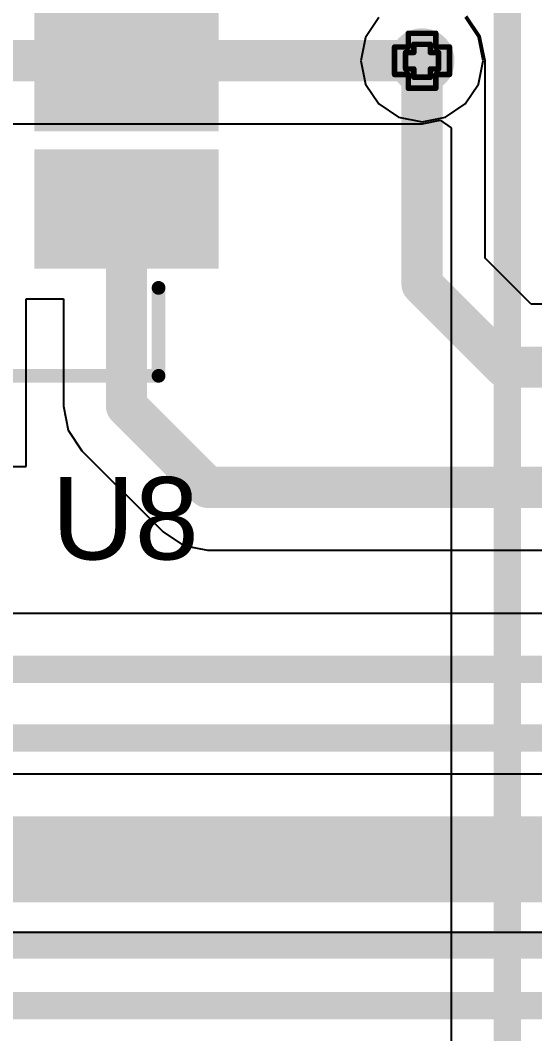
# Model space of a CAD drawing. Header units: inches. Extents: x 0 to 198, y 0 to 199.
# Drawn here: x 3.9136 to 4.1008, y 1.7324 to 2.1012 of the extents above; entities that cross this region are included whole.
import ezdxf

# ---------------------------------------------------------------- set-up
doc = ezdxf.new("R2010")
doc.units = ezdxf.units.IN
doc.header["$MEASUREMENT"] = 0
for name, color, linetype in [('Bottom Layer', 5, 'Continuous'), ('Drill Drawing', 1, 'Continuous'), ('Layer 1', 16, 'Continuous'), ('Layer 2', 76, 'Continuous'), ('Top Layer', 1, 'Continuous'), ('Top Overlay', 2, 'Continuous'), ('Top Paste', 8, 'Continuous'), ('Top Solder', 216, 'Continuous'), ('Via Holes', 16, 'Continuous')]:
    doc.layers.add(name, color=color, linetype=linetype)
doc.styles.add('Arial', font='', dxfattribs={"height": 0.2})
doc.styles.get('Arial').set_extended_font_data('Arial')

# ---------------------------------------------------------------- blocks, each defined once
blk = doc.blocks.new('41_SMD_UFL_M______47')
at = {"layer": 'Top Layer'}
for points in [[(0.31496, -0.23268), (0.37402, -0.23268), (0.37402, -0.26811), (0.31496, -0.26811)], [(0.31496, -0.28268), (0.37402, -0.28268), (0.37402, -0.31811), (0.31496, -0.31811)]]:
    blk.add_hatch(color=1, dxfattribs=at).paths.add_polyline_path(points)
at = {"layer": 'Top Paste'}
for points in [[(0.31496, -0.23268), (0.37402, -0.23268), (0.37402, -0.26811), (0.31496, -0.26811)], [(0.31496, -0.28268), (0.37402, -0.28268), (0.37402, -0.31811), (0.31496, -0.31811)]]:
    blk.add_hatch(color=8, dxfattribs=at).paths.add_polyline_path(points)
at = {"layer": 'Top Solder'}
for points in [[(0.31096, -0.22868), (0.37802, -0.22868), (0.37802, -0.27211), (0.31096, -0.27211)], [(0.31096, -0.27868), (0.37802, -0.27868), (0.37802, -0.32211), (0.31096, -0.32211)]]:
    blk.add_hatch(color=216, dxfattribs=at).paths.add_polyline_path(points)
at = {"layer": 'Top Overlay'}
for points in [[(0.35616, -0.36108, 0.005, 0.005, 0), (0.35616, -0.32908, 0.005, 0.005, 0)], [(0.30124, -0.36108, 0.005, 0.005, 0), (0.35616, -0.36108, 0.005, 0.005, 0)]]:
    blk.add_lwpolyline(points, format="xyseb", dxfattribs=at)
for points in [[(0.35491, -0.32908, 0.0025, 0.0025, 1), (0.35741, -0.32908, 0.0025, 0.0025, 1)], [(0.35491, -0.36108, 0.0025, 0.0025, 1), (0.35741, -0.36108, 0.0025, 0.0025, 1)], [(0.35491, -0.36108, 0.0025, 0.0025, 1), (0.35741, -0.36108, 0.0025, 0.0025, 1)]]:
    blk.add_lwpolyline(points, format="xyseb", close=True, dxfattribs=at)

msp = doc.modelspace()

# ---------------------------------------------------------------- hatches: boundary and pattern name
at = {"layer": 'Bottom Layer'}
h = msp.add_hatch(color=5, dxfattribs=at)
edge = h.paths.add_edge_path()
edge.add_arc((4.05983, 2.08651), 0.01181, 0, 360)
at = {"layer": 'Layer 1'}
h = msp.add_hatch(color=16, dxfattribs=at)
edge = h.paths.add_edge_path()
edge.add_arc((4.05983, 2.08651), 0.01181, 0, 360)
at = {"layer": 'Layer 2'}
h = msp.add_hatch(color=76, dxfattribs=at)
edge = h.paths.add_edge_path()
edge.add_arc((4.05983, 2.08651), 0.01181, 0, 360)
at = {"layer": 'Top Layer'}
h = msp.add_hatch(color=1, dxfattribs=at)
edge = h.paths.add_edge_path()
edge.add_arc((4.05983, 2.08651), 0.01181, 0, 360)
at = {"layer": 'Via Holes'}
h = msp.add_hatch(color=7, dxfattribs=at)
edge = h.paths.add_edge_path()
edge.add_arc((4.05983, 2.08651), 0.00591, 0, 360)

# ---------------------------------------------------------------- linework, layer by layer
at = {"layer": 'Bottom Layer'}
for p, q in [((3.90762, 2.06357), (4.05983, 2.06357)), ((4.05983, 2.06357), (4.06645, 2.06489)), ((4.06645, 2.06489), (4.07045, 2.06211)), ((4.07045, 2.06211), (4.07045, 1.24289))]:
    msp.add_line(p, q, dxfattribs=at)
for points in [[(4.09084, 1.24289, 0.01, 0.01, 0), (4.09084, 2.18214, 0.01, 0.01, 0)], [(3.24086, 2.08651, 0.015, 0.015, 0), (4.05983, 2.08651, 0.015, 0.015, 0)]]:
    msp.add_lwpolyline(points, format="xyseb", dxfattribs=at)
msp.add_lwpolyline([(4.05608, 2.08651, 0.0075, 0.0075, 1), (4.06358, 2.08651, 0.0075, 0.0075, 1)], format="xyseb", close=True, dxfattribs=at)
at = {"layer": 'Drill Drawing'}
for points in [[(4.05483, 2.09151, 0.002, 0.002, 0), (4.05483, 2.09651, 0.002, 0.002, 0)], [(4.05483, 2.09651, 0.002, 0.002, 0), (4.06483, 2.09651, 0.002, 0.002, 0)], [(4.06483, 2.09151, 0.002, 0.002, 0), (4.06483, 2.09651, 0.002, 0.002, 0)], [(4.04983, 2.08151, 0.002, 0.002, 0), (4.04983, 2.09151, 0.002, 0.002, 0)], [(4.04983, 2.09151, 0.002, 0.002, 0), (4.05483, 2.09151, 0.002, 0.002, 0)], [(4.05683, 2.08951, 0.002, 0.002, 0), (4.05683, 2.09251, 0.002, 0.002, 0)], [(4.05683, 2.09251, 0.002, 0.002, 0), (4.06283, 2.09251, 0.002, 0.002, 0)], [(4.06283, 2.08951, 0.002, 0.002, 0), (4.06283, 2.09251, 0.002, 0.002, 0)], [(4.06483, 2.09151, 0.002, 0.002, 0), (4.06983, 2.09151, 0.002, 0.002, 0)], [(4.06983, 2.08151, 0.002, 0.002, 0), (4.06983, 2.09151, 0.002, 0.002, 0)], [(4.05383, 2.08351, 0.002, 0.002, 0), (4.05383, 2.08951, 0.002, 0.002, 0)], [(4.05383, 2.08951, 0.002, 0.002, 0), (4.05683, 2.08951, 0.002, 0.002, 0)], [(4.06283, 2.08951, 0.002, 0.002, 0), (4.06583, 2.08951, 0.002, 0.002, 0)], [(4.06583, 2.08351, 0.002, 0.002, 0), (4.06583, 2.08951, 0.002, 0.002, 0)], [(4.05383, 2.08351, 0.002, 0.002, 0), (4.05683, 2.08351, 0.002, 0.002, 0)], [(4.05683, 2.08051, 0.002, 0.002, 0), (4.05683, 2.08351, 0.002, 0.002, 0)], [(4.06283, 2.08351, 0.002, 0.002, 0), (4.06583, 2.08351, 0.002, 0.002, 0)], [(4.06283, 2.08051, 0.002, 0.002, 0), (4.06283, 2.08351, 0.002, 0.002, 0)], [(4.04983, 2.08151, 0.002, 0.002, 0), (4.05483, 2.08151, 0.002, 0.002, 0)], [(4.05483, 2.07651, 0.002, 0.002, 0), (4.05483, 2.08151, 0.002, 0.002, 0)], [(4.05683, 2.08051, 0.002, 0.002, 0), (4.06283, 2.08051, 0.002, 0.002, 0)], [(4.06483, 2.08151, 0.002, 0.002, 0), (4.06983, 2.08151, 0.002, 0.002, 0)], [(4.06483, 2.07651, 0.002, 0.002, 0), (4.06483, 2.08151, 0.002, 0.002, 0)], [(4.05483, 2.07651, 0.002, 0.002, 0), (4.06483, 2.07651, 0.002, 0.002, 0)]]:
    msp.add_lwpolyline(points, format="xyseb", dxfattribs=at)
for points in [[(4.05433, 2.09651, 0.001, 0.001, 1), (4.05533, 2.09651, 0.001, 0.001, 1)], [(4.05433, 2.09651, 0.001, 0.001, 1), (4.05533, 2.09651, 0.001, 0.001, 1)], [(4.06433, 2.09651, 0.001, 0.001, 1), (4.06533, 2.09651, 0.001, 0.001, 1)], [(4.06433, 2.09651, 0.001, 0.001, 1), (4.06533, 2.09651, 0.001, 0.001, 1)], [(4.04933, 2.09151, 0.001, 0.001, 1), (4.05033, 2.09151, 0.001, 0.001, 1)], [(4.04933, 2.09151, 0.001, 0.001, 1), (4.05033, 2.09151, 0.001, 0.001, 1)], [(4.05433, 2.09151, 0.001, 0.001, 1), (4.05533, 2.09151, 0.001, 0.001, 1)], [(4.05433, 2.09151, 0.001, 0.001, 1), (4.05533, 2.09151, 0.001, 0.001, 1)], [(4.05633, 2.09251, 0.001, 0.001, 1), (4.05733, 2.09251, 0.001, 0.001, 1)], [(4.05633, 2.09251, 0.001, 0.001, 1), (4.05733, 2.09251, 0.001, 0.001, 1)], [(4.06233, 2.09251, 0.001, 0.001, 1), (4.06333, 2.09251, 0.001, 0.001, 1)], [(4.06233, 2.09251, 0.001, 0.001, 1), (4.06333, 2.09251, 0.001, 0.001, 1)], [(4.06433, 2.09151, 0.001, 0.001, 1), (4.06533, 2.09151, 0.001, 0.001, 1)], [(4.06433, 2.09151, 0.001, 0.001, 1), (4.06533, 2.09151, 0.001, 0.001, 1)], [(4.06933, 2.09151, 0.001, 0.001, 1), (4.07033, 2.09151, 0.001, 0.001, 1)], [(4.06933, 2.09151, 0.001, 0.001, 1), (4.07033, 2.09151, 0.001, 0.001, 1)], [(4.05333, 2.08951, 0.001, 0.001, 1), (4.05433, 2.08951, 0.001, 0.001, 1)], [(4.05333, 2.08951, 0.001, 0.001, 1), (4.05433, 2.08951, 0.001, 0.001, 1)], [(4.05633, 2.08951, 0.001, 0.001, 1), (4.05733, 2.08951, 0.001, 0.001, 1)], [(4.05633, 2.08951, 0.001, 0.001, 1), (4.05733, 2.08951, 0.001, 0.001, 1)], [(4.06233, 2.08951, 0.001, 0.001, 1), (4.06333, 2.08951, 0.001, 0.001, 1)], [(4.06233, 2.08951, 0.001, 0.001, 1), (4.06333, 2.08951, 0.001, 0.001, 1)], [(4.06533, 2.08951, 0.001, 0.001, 1), (4.06633, 2.08951, 0.001, 0.001, 1)], [(4.06533, 2.08951, 0.001, 0.001, 1), (4.06633, 2.08951, 0.001, 0.001, 1)], [(4.05333, 2.08351, 0.001, 0.001, 1), (4.05433, 2.08351, 0.001, 0.001, 1)], [(4.05333, 2.08351, 0.001, 0.001, 1), (4.05433, 2.08351, 0.001, 0.001, 1)], [(4.05633, 2.08351, 0.001, 0.001, 1), (4.05733, 2.08351, 0.001, 0.001, 1)], [(4.05633, 2.08351, 0.001, 0.001, 1), (4.05733, 2.08351, 0.001, 0.001, 1)], [(4.06233, 2.08351, 0.001, 0.001, 1), (4.06333, 2.08351, 0.001, 0.001, 1)], [(4.06233, 2.08351, 0.001, 0.001, 1), (4.06333, 2.08351, 0.001, 0.001, 1)], [(4.06533, 2.08351, 0.001, 0.001, 1), (4.06633, 2.08351, 0.001, 0.001, 1)], [(4.06533, 2.08351, 0.001, 0.001, 1), (4.06633, 2.08351, 0.001, 0.001, 1)], [(4.04933, 2.08151, 0.001, 0.001, 1), (4.05033, 2.08151, 0.001, 0.001, 1)], [(4.04933, 2.08151, 0.001, 0.001, 1), (4.05033, 2.08151, 0.001, 0.001, 1)], [(4.05433, 2.08151, 0.001, 0.001, 1), (4.05533, 2.08151, 0.001, 0.001, 1)], [(4.05433, 2.08151, 0.001, 0.001, 1), (4.05533, 2.08151, 0.001, 0.001, 1)], [(4.05633, 2.08051, 0.001, 0.001, 1), (4.05733, 2.08051, 0.001, 0.001, 1)], [(4.05633, 2.08051, 0.001, 0.001, 1), (4.05733, 2.08051, 0.001, 0.001, 1)], [(4.06233, 2.08051, 0.001, 0.001, 1), (4.06333, 2.08051, 0.001, 0.001, 1)], [(4.06233, 2.08051, 0.001, 0.001, 1), (4.06333, 2.08051, 0.001, 0.001, 1)], [(4.06433, 2.08151, 0.001, 0.001, 1), (4.06533, 2.08151, 0.001, 0.001, 1)], [(4.06433, 2.08151, 0.001, 0.001, 1), (4.06533, 2.08151, 0.001, 0.001, 1)], [(4.06933, 2.08151, 0.001, 0.001, 1), (4.07033, 2.08151, 0.001, 0.001, 1)], [(4.06933, 2.08151, 0.001, 0.001, 1), (4.07033, 2.08151, 0.001, 0.001, 1)], [(4.05433, 2.07651, 0.001, 0.001, 1), (4.05533, 2.07651, 0.001, 0.001, 1)], [(4.05433, 2.07651, 0.001, 0.001, 1), (4.05533, 2.07651, 0.001, 0.001, 1)], [(4.06433, 2.07651, 0.001, 0.001, 1), (4.06533, 2.07651, 0.001, 0.001, 1)], [(4.06433, 2.07651, 0.001, 0.001, 1), (4.06533, 2.07651, 0.001, 0.001, 1)]]:
    msp.add_lwpolyline(points, format="xyseb", close=True, dxfattribs=at)
at = {"layer": 'Layer 1'}
for p, q in [((4.0441, 2.10224), (4.03928, 2.09502)), ((4.08037, 2.09502), (4.07555, 2.10224)), ((4.03928, 2.09502), (4.03759, 2.08651)), ((4.08206, 2.08651), (4.08037, 2.09502)), ((4.03759, 2.08651), (4.03928, 2.078)), ((4.08037, 2.078), (4.08206, 2.08651)), ((4.03928, 2.078), (4.0441, 2.07079)), ((4.07555, 2.07079), (4.08037, 2.078)), ((4.0441, 2.07079), (4.05132, 2.06597)), ((4.06834, 2.06597), (4.07555, 2.07079)), ((4.05132, 2.06597), (4.05983, 2.06428)), ((4.05983, 2.06428), (4.06834, 2.06597))]:
    msp.add_line(p, q, dxfattribs=at)
at = {"layer": 'Layer 2'}
for p, q in [((4.0441, 2.10224), (4.03928, 2.09502)), ((4.08037, 2.09502), (4.07555, 2.10224)), ((4.03928, 2.09502), (4.03759, 2.08651)), ((4.08206, 2.08651), (4.08037, 2.09502)), ((4.03759, 2.08651), (4.03928, 2.078)), ((4.08037, 2.078), (4.08206, 2.08651)), ((4.03928, 2.078), (4.0441, 2.07079)), ((4.07555, 2.07079), (4.08037, 2.078)), ((4.0441, 2.07079), (4.05132, 2.06597)), ((4.06834, 2.06597), (4.07555, 2.07079)), ((4.05132, 2.06597), (4.05983, 2.06428)), ((4.05983, 2.06428), (4.06834, 2.06597)), ((4.24126, 1.88539), (3.02471, 1.88539)), ((2.36585, 1.76938), (4.54787, 1.76938))]:
    msp.add_line(p, q, dxfattribs=at)
for points in [[(2.925, 1.865, 0.01, 0.01, 0), (4.25, 1.865, 0.01, 0.01, 0)], [(2.895, 1.84, 0.01, 0.01, 0), (4.282, 1.84, 0.01, 0.01, 0)], [(1.92513, 1.79487, 0.02, 0.02, 0), (4.54787, 1.79487, 0.02, 0.02, 0)]]:
    msp.add_lwpolyline(points, format="xyseb", dxfattribs=at)
at = {"layer": 'Top Layer'}
for p, q in [((4.08102, 2.09529), (4.07605, 2.10274)), ((4.08277, 2.08651), (4.08102, 2.09529)), ((4.08277, 2.01468), (4.08277, 2.08651)), ((4.0995, 1.99794), (4.08277, 2.01468)), ((3.9157, 1.93879), (3.9157, 1.99981)), ((3.9157, 1.99981), (3.92933, 1.99981)), ((3.92933, 1.99981), (3.92933, 1.9608)), ((4.5955, 1.99794), (4.0995, 1.99794)), ((3.92933, 1.9608), (3.93108, 1.95202)), ((3.93108, 1.95202), (3.93605, 1.94457)), ((3.93605, 1.94457), (3.96558, 1.91505)), ((3.85337, 1.93879), (3.9157, 1.93879)), ((3.96558, 1.91505), (3.97302, 1.91007)), ((3.97302, 1.91007), (3.9818, 1.90833)), ((3.9818, 1.90833), (4.15828, 1.90833)), ((4.26027, 1.82691), (3.86553, 1.82691))]:
    msp.add_line(p, q, dxfattribs=at)
for points in [[(4.05983, 2.00517, 0.015, 0.015, 0), (4.05983, 2.08651, 0.015, 0.015, 0)], [(3.95227, 1.9608, 0.015, 0.015, 0), (3.95227, 2.03253, 0.015, 0.015, 0)], [(4.05983, 2.00517, 0.015, 0.015, 0), (4.09, 1.975, 0.015, 0.015, 0)], [(4.09, 1.975, 0.015, 0.015, 0), (4.605, 1.975, 0.015, 0.015, 0)], [(3.95227, 1.9608, 0.015, 0.015, 0), (3.9818, 1.93127, 0.015, 0.015, 0)], [(3.9818, 1.93127, 0.015, 0.015, 0), (4.14999, 1.93127, 0.015, 0.015, 0)], [(3.85708, 1.80652, 0.01, 0.01, 0), (4.47571, 1.80652, 0.01, 0.01, 0)], [(3.80854, 1.78523, 0.01, 0.01, 0), (4.48493, 1.78523, 0.01, 0.01, 0)], [(3.71022, 1.76475, 0.01, 0.01, 0), (4.49609, 1.76475, 0.01, 0.01, 0)], [(3.66119, 1.74264, 0.01, 0.01, 0), (4.50683, 1.74264, 0.01, 0.01, 0)]]:
    msp.add_lwpolyline(points, format="xyseb", dxfattribs=at)
for points in [[(4.05608, 2.08651, 0.0075, 0.0075, 1), (4.06358, 2.08651, 0.0075, 0.0075, 1)], [(3.94852, 2.03253, 0.0075, 0.0075, 1), (3.95602, 2.03253, 0.0075, 0.0075, 1)], [(4.05608, 2.00517, 0.0075, 0.0075, 1), (4.06358, 2.00517, 0.0075, 0.0075, 1)], [(4.05608, 2.00517, 0.0075, 0.0075, 1), (4.06358, 2.00517, 0.0075, 0.0075, 1)], [(4.08625, 1.975, 0.0075, 0.0075, 1), (4.09375, 1.975, 0.0075, 0.0075, 1)], [(4.08625, 1.975, 0.0075, 0.0075, 1), (4.09375, 1.975, 0.0075, 0.0075, 1)], [(3.94852, 1.9608, 0.0075, 0.0075, 1), (3.95602, 1.9608, 0.0075, 0.0075, 1)], [(3.94852, 1.9608, 0.0075, 0.0075, 1), (3.95602, 1.9608, 0.0075, 0.0075, 1)], [(3.97805, 1.93127, 0.0075, 0.0075, 1), (3.98555, 1.93127, 0.0075, 0.0075, 1)], [(3.97805, 1.93127, 0.0075, 0.0075, 1), (3.98555, 1.93127, 0.0075, 0.0075, 1)]]:
    msp.add_lwpolyline(points, format="xyseb", close=True, dxfattribs=at)

# ---------------------------------------------------------------- block references
msp.add_blockref('41_SMD_UFL_M______47', (3.60778, 2.33292))

# ---------------------------------------------------------------- texts
at = {"layer": 'Top Overlay', "style": 'Arial'}
msp.add_text('U8', height=0.03, dxfattribs=at).set_placement((3.92501, 1.905))

doc.saveas('drawing.dxf')
